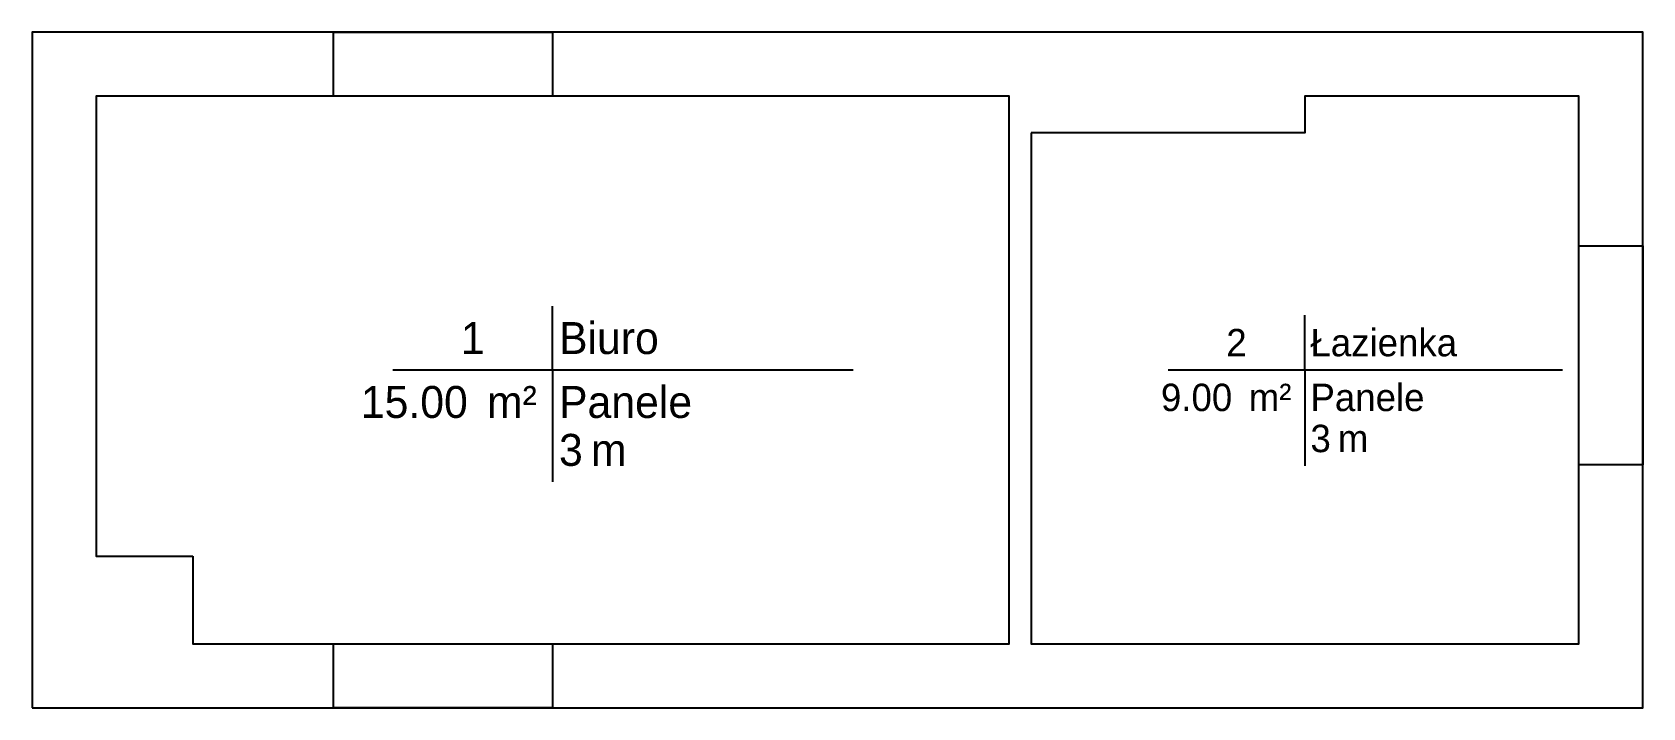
# Model space of a CAD drawing. Header units: centimetres. Extents: x 165 to 1047, y 85 to 455.
import ezdxf
from ezdxf.enums import TextEntityAlignment as Align

# ---------------------------------------------------------------- set-up
doc = ezdxf.new("R2010")
doc.units = ezdxf.units.CM
doc.layers.add('2DA_POMIESZCZENIA', color=7, linetype='Continuous', lineweight=25)
for name, color, linetype in [('OBRYS_ZEWN', 11, 'Continuous'), ('OKNO_H150cm_Ho90cm', 173, 'Continuous'), ('OKNO_H250cm_Ho10cm', 213, 'Continuous'), ('ROOM', 131, 'Continuous')]:
    doc.layers.add(name, color=color, linetype=linetype)
doc.styles.add('CP_ISOTXT', font='cp_isocp.shx')

# ---------------------------------------------------------------- blocks, each defined once
blk = doc.blocks.new('2da_pok06c_zs1fkav')
for p, q in [((0, 0), (0, 2)), ((-5, 0), (9.4, 0)), ((0, 0), (0, -2)), ((0, -2), (0, -3.5))]:
    blk.add_line(p, q)
at = {"linetype": 'ByBlock', "style": 'CP_ISOTXT'}
blk.add_attdef('NR', text='', height=1, dxfattribs=at).set_placement((-2.5, 1), align=Align.MIDDLE_CENTER)
blk.add_attdef('NAME', (0.2, 0.5), '', height=1, dxfattribs=at)
at = {"style": 'CP_ISOTXT', "flags": 1}
for tag, p in [('UNIT_AIR_IN', (-0.968, 0.395)), ('MAX_USERS', (-0.966, 0.186)), ('HEATING', (-0.947, 0.289)), ('AIR_IN', (-0.923, 0.346)), ('UNIT_HEATING', (-0.908, 0.46)), ('AIR_OUT', (-0.672, 0.349)), ('TEMP', (-0.612, 0.229)), ('UNIT_AIR_OUT', (-0.607, 0.397)), ('UNIT_MAX_USERS', (-0.58, 0.188)), ('UNIT_LUX', (-0.568, 0.431)), ('LUX', (-0.45, 0.3)), ('UNIT_TEMP', (-0.431, 0.229))]:
    blk.add_attdef(tag, p, '', height=0.025, dxfattribs=at)
at = {"linetype": 'ByBlock', "style": 'CP_ISOTXT'}
blk.add_attdef('AREA', text='', height=1, dxfattribs=at).set_placement((-2.655, -1.5), align=Align.RIGHT)
blk.add_attdef('UNIT_AREA', text='', height=1, dxfattribs=at).set_placement((-2.053, -1), align=Align.MIDDLE_LEFT)
for tag, p in [('FLOOR_MAT', (0.2, -0.5)), ('HEIGHT', (0.2, -2)), ('UNIT_HEIGHT', (1.2, -2))]:
    blk.add_attdef(tag, text='', height=1, dxfattribs=at).set_placement(p, align=Align.TOP_LEFT)

msp = doc.modelspace()

# ---------------------------------------------------------------- linework, layer by layer
at = {"layer": 'OBRYS_ZEWN'}
msp.add_lwpolyline([(165, 85), (1047, 85), (1047, 455), (165, 455)], close=True, dxfattribs=at)
at = {"layer": 'OKNO_H150cm_Ho90cm'}
for points in [[(450, 455), (450, 420), (330, 420), (330, 455)], [(450, 120), (450, 85), (330, 85), (330, 120)]]:
    msp.add_lwpolyline(points, close=True, dxfattribs=at)
at = {"layer": 'OKNO_H250cm_Ho10cm'}
msp.add_lwpolyline([(1047, 217.99), (1012, 217.99), (1012, 337.99), (1047, 337.99)], close=True, dxfattribs=at)
at = {"layer": 'ROOM'}
for points in [[(253, 168), (253, 120), (700, 120), (700, 420), (200, 420), (200, 168)], [(712, 399.9), (712, 120), (1012, 120), (1012, 420), (862, 420), (862, 399.9)]]:
    msp.add_lwpolyline(points, close=True, dxfattribs=at)

# ---------------------------------------------------------------- block references
at = {"layer": '2DA_POMIESZCZENIA'}
for p, xscale, yscale, zscale, values in [((450, 270), 17.5, 17.5, 17.5, {'FLOOR_MAT': 'Panele', 'AREA': '15.00', 'NR': '1', 'NAME': 'Biuro', 'UNIT_AREA': 'm²', 'HEIGHT': '3', 'UNIT_HEIGHT': 'm'}), ((862, 270), 15, 15, 15, {'FLOOR_MAT': 'Panele', 'AREA': '9.00', 'NR': '2', 'NAME': 'Łazienka', 'UNIT_AREA': 'm²', 'HEIGHT': '3', 'UNIT_HEIGHT': 'm'})]:
    msp.add_blockref('2da_pok06c_zs1fkav', p, dxfattribs=dict(at, xscale=xscale, yscale=yscale, zscale=zscale)).add_auto_attribs(values)

doc.saveas('drawing.dxf')
